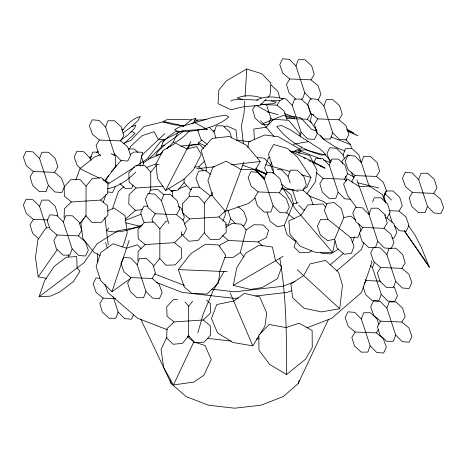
<?xml version="1.0" encoding="UTF-8"?>
<svg xmlns="http://www.w3.org/2000/svg" width="467" height="467" viewBox="0 0 467 467"><rect width="100%" height="100%" fill="white"/><g stroke="black" fill="none" stroke-linecap="round" stroke-linejoin="round"><path stroke-width="0.7" d="M79.915 223.407L86.021 215.871L86.068 186.17L92.174 178.639L101.456 177.693L108.011 183.94L107.673 193.396L100.65 200.057L71.439 201.989L64.417 208.65L64.078 218.107M150.736 190.431L150.765 172.165L156.871 164.635L159.013 164.413M153.713 266.009L159.819 258.479L159.866 228.777L165.972 221.247L167.396 221.101M170.834 190.863L177.974 190.139L184.08 182.609L184.086 178.978M206.583 300.036L210.617 303.877L210.278 313.334L203.262 319.994L174.045 321.926L167.023 328.587L166.684 338.044L173.239 344.29L182.521 343.344L188.627 335.814L188.674 306.113L192.602 301.268M182.352 235.035L188.907 241.276L198.189 240.33L204.295 232.799L204.342 203.098L210.448 195.568L212.59 195.346M68.76 257.072L68.836 254.918M137.87 260.714L138.214 251.252L145.231 244.597L174.448 242.659L181.47 236.004L181.628 231.638M244.807 100.738L244.037 113.23L241.41 126.119L243.424 143.795M245.07 96.412L246.763 68.999L261.934 73.78L270.837 83.009L270.095 94.994L267.684 97.51M267.941 112.454L267.982 111.841L256.29 105.396M339.713 308.751L342.469 285.255L338.645 272.448L325.534 260.399L310.135 263.896L303.673 275.618L290.871 283.843L292.593 297.672L304.116 308.261L321.395 311.903L339.713 308.751L297.216 269.681M205.941 171.266L206.437 167.653L201.09 150.537L212.088 138.413L229.279 136.44L246.634 145.313L260.218 161.483L255.227 170.373M298.775 153.223L299.411 148.897L278.285 136.732L264.824 134.957L248.689 141.956L247.843 147.59M233.319 285.425L236.687 267.918L245.84 253.05L259.319 245.169L272.407 247.037L275.501 260.767L281.753 266.616L277.544 278.583L262.203 287.549L250.458 289.417L233.319 285.425L283.055 256.354M325.627 207.144L322.849 203.886L307.916 204.978L300.882 215.316L288.863 220.932L289.954 234.271L300.129 246.191L315.826 252.519L332.72 252.618L335.049 240.797M198.02 144.957L198.51 142.826L201.878 140.088M224.726 257.504L232.735 257.673L240.318 252.536L246.173 229.887L253.75 224.75L263.219 224.954L268.554 230.365L266.365 237.551L258.041 241.929L228.445 240.493L220.12 244.871L219.525 246.833M299.691 153.223L301.431 147.041M197.815 332.907L203.268 313.859L212.853 291.233L224.014 271.514M296.078 240.47L294.087 246.996L299.423 252.413L308.891 252.618L311.804 250.639M385.006 216.028L385.433 214.732M141.145 248.718L137.321 244.796L126.545 248.222L112.967 243.756L100.784 252.559L96.126 266.447L100.627 280.568L111.975 291.688L129.155 240.435M39.07 296.767L44.488 280.941L54.195 266.412L66.355 257.206L76.699 256.552L77.108 267.959L79.98 271.199L73.418 281.578L59.589 292.05L50.454 296.125L39.07 296.767L83.92 262.804L97.136 243.756L117.953 230.721L140.941 226.769M103.143 202.643L105.991 194.371M112.384 209.012L118.455 191.388L123.913 186.672M97.918 260.866L97.445 262.244L97.445 253.634M140.789 319.171L171.29 383.757L186.164 396.611L208.428 405.198L234.685 408.211L260.948 405.198L283.212 396.611L298.086 383.757L299.271 380.313M352.322 242.91L354.424 236.81M363.857 242.612L361.487 249.506L336.695 270.924M39.543 158.517L41.867 152.26L48.521 152.242L55.281 158.471L57.838 166.988L54.575 172.376L33.32 171.5L26.386 165.697L23.35 157.157L26.152 151.326L32.999 151.898L39.543 158.517L48.352 185.352L54.896 191.978L61.749 192.55L64.236 187.36M46.63 227.972L39.543 206.379L41.867 200.121L48.521 200.098L55.281 206.326L57.838 214.843L57.114 216.04M48.352 185.352L46.029 191.61L39.374 191.633L32.62 185.405L30.057 176.888L33.32 171.5M63.349 222.018L65.666 215.76L72.321 215.742L79.081 221.971L81.643 230.482L78.374 235.87L57.12 235L50.185 229.192L47.149 220.657L49.951 214.82L56.799 215.398L63.349 222.018L72.151 248.853L78.695 255.472L85.549 256.05L88.345 250.213L85.315 241.678L78.374 235.87M91.03 160.344L90.382 158.377L92.705 152.119L98.029 152.102M105.589 127.036L107.912 120.778L114.567 120.755L121.327 126.983L123.883 135.5L120.62 140.888L99.366 140.012L92.431 134.21L89.395 125.676L92.192 119.838L99.045 120.41L105.589 127.036L114.397 153.871L120.941 160.49L127.795 161.062L130.591 155.231L127.561 146.691L120.62 140.888M72.151 248.853L69.828 255.11L63.173 255.134L56.419 248.905L53.857 240.388L57.12 235M113.93 155.12L114.397 153.871M132.943 185.206L131.782 188.335L125.127 188.359L119.926 183.566M113.09 296.732L118.104 312.003L115.781 318.261L109.126 318.284L102.366 312.055L99.81 303.538L103.073 298.15L115.635 298.664M137.14 264.626L139.464 258.368L146.118 258.344L152.872 264.573L155.435 273.09L152.172 278.478L130.918 277.608L123.977 271.8L120.947 263.265L123.743 257.428L130.597 258L137.14 264.626L145.943 291.461L152.493 298.08L159.34 298.652L162.142 292.821L159.107 284.28L152.172 278.478M161.459 200.769L163.783 194.511L170.437 194.494L177.191 200.722L179.754 209.239L176.491 214.622L155.237 213.752L148.296 207.949L145.266 199.409L148.062 193.577L154.916 194.149L161.459 200.769L168.972 223.675M145.943 291.461L143.626 297.718L136.971 297.736L130.211 291.507L127.649 282.99L130.918 277.608M215.999 138.01L214.061 132.108L216.379 125.851L223.039 125.827L229.793 132.056L231.568 137.952M264.059 179.229L254.766 169.445L241.118 169.539L226.168 161.191L212.882 167.204L207.903 180.595L212.981 196.683L225.543 211.446L243.908 162.031M227.861 210.086L230.657 218.614L228.34 224.872L225.678 224.884M266.488 104.719L270.895 118.133L268.572 124.391L261.917 124.415L255.157 118.186L252.6 109.669L255.14 105.478M295.967 65.981L298.29 59.723L304.945 59.706L311.699 65.935L314.262 74.451L310.999 79.839L289.744 78.964L282.804 73.161L279.774 64.621L282.57 58.789L289.423 59.362L295.967 65.981L304.776 92.816L311.32 99.442M264.31 178.943L266.634 172.685L273.288 172.662L280.048 178.89L282.605 187.407L279.342 192.795L258.088 191.919L251.147 186.117L248.117 177.583L250.913 171.745L257.766 172.317L264.31 178.943L273.119 205.778L279.663 212.397L286.516 212.97L289.312 207.138L286.277 198.598L279.342 192.795M315.19 127.689L317.286 133.597L314.489 139.435L307.636 138.862L301.092 132.237L292.289 105.408L294.607 99.15L302.453 99.074L304.776 92.816M272.611 170.694L270.673 164.793L271.601 162.288M273.119 205.778L270.796 212.036L264.141 212.053L257.381 205.824L254.824 197.308L258.088 191.919M299.931 135.366L301.092 132.237M290.223 182.988L288.069 176.427L290.392 170.169L297.047 170.146L303.801 176.374L306.364 184.891L303.101 190.279L296.872 190.022M323.929 105.91L326.252 99.652L332.907 99.629L339.667 105.857L342.223 114.374L338.96 119.762L317.706 118.892L310.771 113.084L307.735 104.55L310.532 98.712L317.385 99.29L323.929 105.91L332.738 132.745L339.281 139.364L346.135 139.942L348.931 134.105L345.901 125.57L338.96 119.762M332.738 132.745L330.414 139.003L323.759 139.02L317 132.791L314.443 124.275L317.706 118.892M350.84 199.31L344.669 198.79L338.126 192.171L329.323 165.336L331.64 159.078L338.301 159.06L345.055 165.289L347.617 173.806L344.354 179.188L323.094 178.318L316.159 172.516M344.43 158.873L343.14 154.933L345.457 148.675L352.112 148.658L358.872 154.886L361.236 162.75M338.126 192.171L335.808 198.428L329.153 198.452L322.393 192.223L319.831 183.706L323.094 178.318M361.359 162.598L363.676 156.34L370.337 156.322L377.091 162.551L379.653 171.068L376.39 176.45L355.13 175.58L348.195 169.778L345.16 161.238L347.962 155.406L354.815 155.978L361.359 162.598L369.304 186.812M372.584 202.182L374.207 197.804L380.868 197.78L387.622 204.009L390.184 212.526L386.921 217.914L385.538 217.855M368.959 214.464L371.277 208.206L377.931 208.189L384.691 214.417L387.254 222.934L383.991 228.316L362.731 227.447L355.796 221.644L352.76 213.104L355.562 207.272L362.415 207.844L368.959 214.464L377.762 241.299L384.306 247.919L391.159 248.497L393.961 242.659L390.926 234.125L383.991 228.316M385.905 203.139L383.967 197.232L386.291 190.974L392.945 190.956L399.699 197.185L402.262 205.702L398.999 211.09L388.999 210.675M377.762 241.299L375.445 247.557L368.79 247.58L362.03 241.351L359.467 232.835L362.731 227.447M393.354 286.347L394.422 287.24L397.458 295.774L394.656 301.612L387.803 301.034L381.259 294.414L372.456 267.579L374.54 261.946M361.359 319.019L354.815 312.394L347.962 311.822L345.16 317.659L348.195 326.194L355.13 331.996L376.39 332.872L383.325 338.674L386.361 347.209L383.559 353.046L376.711 352.474L370.162 345.849L361.359 319.019L363.676 312.762L370.337 312.738L377.091 318.967L378.865 324.863M386.88 254.497L389.204 248.24L395.858 248.216L402.612 254.445L405.175 262.962L401.912 268.35L380.658 267.48L373.717 261.672L370.687 253.137L373.483 247.3L380.336 247.878L386.88 254.497L395.683 281.332L402.233 287.952L409.08 288.53L411.882 282.693L408.847 274.158L401.912 268.35M418.648 179.526L420.971 173.269L427.626 173.245L434.38 179.474L436.943 187.991L433.68 193.379L412.425 192.509L405.484 186.701L402.455 178.166L405.251 172.329L412.104 172.907L418.648 179.526L427.457 206.361L434.001 212.981L440.848 213.559L443.65 207.722L440.614 199.187L433.68 193.379M381.259 294.414L378.941 300.672L372.281 300.69L365.527 294.461L363.163 286.604M370.162 345.849L367.844 352.106L361.189 352.13L354.43 345.901L351.867 337.384L355.13 331.996M395.683 281.332L393.366 287.59L386.711 287.608L379.951 281.379L377.389 272.868L380.658 267.48M386.88 308.191L389.204 301.933L395.858 301.916L402.612 308.144L405.175 316.661L401.912 322.043L380.658 321.173L373.717 315.371L370.687 306.831L373.483 300.993L380.336 301.571L386.88 308.191L395.683 335.026L402.233 341.646L409.08 342.223L411.882 336.386L408.847 327.852L401.912 322.043M427.457 206.361L425.133 212.619L418.479 212.637L411.719 206.408L409.162 197.897L412.425 192.509M395.683 335.026L393.366 341.284L386.711 341.307L379.951 335.078L377.389 326.561L380.658 321.173M75.771 180.046L79.98 168.745L94.433 157.058L100.282 154.74M148.915 193.974L150.374 190.11L157.531 189.31L164.075 194.844M222.887 221.212L225.561 214.125L224.557 211.592M273.837 173.73L272.617 166.567L268.379 154.186L273.644 144.513L287.579 148.488L297.491 157.192L310.934 177.495L307.017 187.29L303.229 189.071M210.734 196.21L212.368 192.363M295.313 240.172L293.883 240.33L286.796 234.335L284.286 225.363L293.492 203.694L290.982 194.721L283.895 188.726L281.029 189.047M334.611 239.221L343.817 217.552L341.307 208.574L334.22 202.585L327.063 203.384L324.39 210.471L327.898 219.332L350.53 237.44L354.039 246.302L351.365 253.388L344.208 254.188L337.121 248.193L334.611 239.221L327.682 240.645L320.391 235.129L317.373 226.191L320.549 219.508L327.898 219.332M298.086 383.757L328.587 319.171M166.917 337.057L161.045 349.491L163.643 367.453L173.455 384.971L193.852 382.053L203.84 375.27L211.23 359.631L205.031 345.469L193.782 341.967L187.32 336.503M173.455 384.971L193.782 341.967M182.924 220.342L184.366 217.307L181.348 208.364L178.546 206.245M359.899 233.01L357.88 237.265L350.53 237.44M360.477 231.795L361.055 230.581L358.732 223.705M115.384 186.572L112.588 192.41L107.789 192.007M198.487 129.452L197.862 130.748L200.898 139.283L207.301 144.642M133.679 314.659L131.501 319.2L124.648 318.628L118.104 312.003M272.81 173.123L273.738 171.173M318.173 100.014L320.969 94.176L317.934 85.642L310.999 79.839M313.123 163.975L315.925 158.138L322.779 158.716L329.323 165.336M383.559 196.63L386.361 190.793L383.325 182.258L376.39 176.45M122.103 131.075C126.353 124.747 132.739 118.542 140.269 116.458L138.22 120.323L131.571 126.72L122.798 133.113M167.425 148.325L173.023 142.598L178.394 131.583M129.429 148.985L130.713 146.375L142.102 135.669L154.168 131.676L158.418 139.674L164.098 139.51L160.94 147.654L147.975 159.842L143.206 163.041M165.61 190.501L184.033 179.235L193.472 169.667L201.265 154.548L196.805 146.58L187.039 148.926L175.58 143.147L162.878 150.643L156.031 163.929L157.437 178.359L165.61 190.501L190.875 141.483M105.209 181.459L108.805 175.172M47.821 219.957L33.32 219.362L30.057 224.744L32.62 233.261L38.854 239.011M99.366 140.012L96.103 145.4L98.66 153.917L100.744 155.838M142.505 165.505L143.591 163.713L141.425 156.503M155.237 213.752L151.968 219.14L152.954 222.415M289.744 78.964L286.481 84.352L289.038 92.869L295.798 99.097M260.014 104.45L277.118 105.151L280.019 100.364M263.721 178.972L264.445 177.775L257.51 171.967L256.109 168.027M286.738 118.414L307.315 119.26L310.584 113.872L308.022 105.355L301.262 99.127M355.13 175.58L351.867 180.968L352.457 182.936M364.05 284.152L366.227 280.562L380.628 281.152M376.39 332.872L378.568 329.276M259.605 334.786L264.917 326.159L266.71 313.147L259.769 296.854L244.364 293.41L233.687 301.075L216.752 304.525L211.446 318.529L217.54 332.848L232.91 342.463L252.77 345.872L258.846 336.018M84.078 218.136L80.919 222.922L82.828 238.479L93.873 252.18L100.171 255.647M84.866 216.939L85.654 215.742M46.542 278.32L38.224 276.884L57.184 249.757M306.761 194.155L315.377 181.832L316.97 170.315L309.749 155.476L294.222 151.705L292.348 152.82M108.846 227.908L106.733 230.675C118.227 234.23 131.601 229.285 142.353 224.89M178.347 269.617L190.67 253.791L205.188 244.381L218.428 244.936L225.765 255.251L219.788 271.339L218.527 282.903L206.986 294.041L191.919 293.416L184.278 286.989L178.347 269.617L227.207 271.648M187.179 149.136L190.232 145.371L199.514 144.431L203.548 148.273M121.986 247.02L123.341 245.385L127.211 233.249L126.773 229.706M111.298 171.681L121.21 160.42M166.882 148.5L168.762 146.463L170.192 146.422M135.769 172.049C128.437 179.591 117.842 187.22 107.311 188.656M266.237 99.016L259.973 105.542L244.451 106.511L230.955 109.733L218.036 103.656L218.883 90.014L226.442 80.797L246.763 68.999M183.251 126.341L192.083 119.377L195.936 118.244L193.887 122.109L191.844 124.076M162.685 142.213L168.097 136.849L175.277 131.706L177.991 131.157M189.497 130.923L183.595 136.773L176.421 141.915L173.023 142.598M183.35 131.344L164.454 145.114L157.805 151.512L155.756 155.377L159.609 154.244L162.983 151.752M163.211 186.187L136.136 187.985L129.114 194.64L128.775 204.102L135.331 210.343L142.47 209.613M194.424 167.069L198.708 166.789L204.727 161.08M184.196 224.148L189.713 218.918L218.93 216.98L225.444 210.798M141.641 155.441L164.804 133.673M125.547 218.982L135.909 210.027M330.192 264.888L343.28 253.575M255.093 198.096L248.584 203.437L225.543 211.446M89.174 158.225L91.398 156.498M286.516 374.493L305.523 359.228L312.26 347.524L312.125 330.461L299.084 323.199L286.137 327.571L269.155 324.53L258.852 335.113L258.975 350.11L269.477 364.26L286.516 374.493C286.645 335.674 286.44 296.621 279.797 258.251M106.067 182.801L107.206 181.92M96.57 152.61L98.298 151.314M120.749 140.129L127.929 134.986L134.321 128.647L135.862 125.156L131.571 126.72M111.975 291.688L130.597 278.472M129.937 154.606L134.064 151.968M107.906 184.115L134.543 167.087M136.358 165.925L146.93 159.165L160.689 141.536L182.27 130.731L206.788 129.19M192.924 123.119L197.885 120.095L206.414 119.628M225.935 227.114L232.064 223.442L241.404 224.148L246.173 229.887M338.546 249.15L330.578 253.925L321.238 253.213L320.368 252.174M123.562 143.55L124.782 142.949L135.021 133.486L132.126 131.513L130.824 132.056M256.739 100.096C264.719 95.758 274.917 96.453 283.422 98.87L280.171 100.288L271.274 100.86L264.877 100.522M107.498 211.014L113.919 207.996L125.033 215.55L126.598 228.293M230.704 101.03L233.307 99.897L242.204 99.325L258.076 100.166M292.126 152.061L299.411 148.897M90.248 157.361L91.573 156.807M123.457 143.503L130.97 140.363L143.982 126.516L164.168 121.613L183.508 125.973M263.032 123.533L283.037 115.495L300.509 117.561L311.483 129.283L316.76 131.35M125.605 220.208L141.028 214.271M148.436 158.99L161.255 154.046M180.817 146.498L182.165 145.978L197.996 144.157M146.41 167.56L155.931 163.888M171.576 191.575L174.979 190.262M178.382 188.948L186.543 185.802M295.074 281.566L282.833 286.289L234.685 291.817L211.691 289.172M291.933 290.567L287.211 292.389L255.554 296.02M306.772 327.904L331.733 318.272L361.487 292.57L371.93 262.244L371.458 260.866M213.104 130.953L215.071 130.223M224.242 126.843L226.863 125.874L236.028 130.06L237.23 140.631M161.389 146.235L164.454 145.114M194.908 122.663L212.683 117.363L225.386 115.11L228.83 117.001C215.036 128.705 195.959 131.385 178.423 131.834L174.5 129.686L178.808 127.257L194.908 122.663L207.617 129.645M293.492 203.694L298.337 202.696M284.286 225.363L277.357 226.787L270.066 221.276L267.048 212.333M343.817 217.552L350.746 216.128L355.79 219.945M121.642 129.505L123.002 129.236M291.525 152.119L305.004 149.72L325.546 155.19L331.337 161.354M293.247 144.285L308.471 141.606L320.502 149.312L325.697 154.408L321.57 155.132C304.233 150.403 287.66 141.016 276.843 126.382L281.543 125.559L289.896 129.557L308.471 141.606M196.805 168.762L214.33 166.748M231.539 164.775L260.218 161.483M238.287 298.004L234.685 298.419L182.165 292.389L156.533 282.5M256.272 339.001L259.15 338.674M49.601 227.616L46.029 227.949L37.99 239.448L35.463 257.416L38.224 276.884M191.587 189.287L190.157 189.328L184.08 182.609M177.594 299.54L173.31 299.668L166.737 306.784L167.046 316.2L174.045 321.926M210.22 195.801L199.421 187.162L192.071 187.331L188.896 194.015L189.824 196.77M147.87 206.14L143.859 206.233L140.684 212.917L143.702 221.86L144.823 222.706M128.285 148.985L134.274 148.967L137.911 152.318M191.441 119.856L175.691 119.278L166.445 119.791L162.843 121.986L174.179 124.812L184.342 125.786M194.301 119.966L197.885 120.095M134.782 151.997L142.692 152.312L139.989 163.602L140.427 166.334M270.008 157.484L268.578 157.426L264.631 167.875L267.171 173.094M284.549 189.52L294.408 189.923M260.895 104.042L265.11 104.287L273.72 103.621L276.324 102.168L271.274 100.86M281.63 98.438L285.74 98.782L292.289 105.408M257.276 157.595L264.124 158.173L270.673 164.793M277.416 169.457L281.525 169.807L288.069 176.427M304.788 209.998L303.422 209.881L298.886 205.299M392.035 237.919L394.09 238.094L396.892 232.257L393.856 223.722L386.921 217.914M241.999 225.643L244.054 225.812L246.856 219.975L243.821 211.44L237.954 206.531M181.605 234.627L183.659 234.802L186.461 228.964L183.426 220.43L176.491 214.622M100.014 278.32L95.898 277.976L93.102 283.808L96.138 292.348L103.073 298.15M236.845 140.193L250.516 141.764M187.921 336.112L189.363 336.275M207.348 338.341L231.089 341.068M285.687 116.732L294.426 118.402L294.502 117.305L284.549 113.557M125.786 222.817L141.04 226.495M357.967 182.86L378.778 187.979M242.204 99.325L237.148 98.017C244.422 94.708 253.826 95.344 261.345 97.837M267.982 111.841L278.209 114.736M265.752 164.612L290.036 171.535M301.18 174.716L310.934 177.495M298.18 191.447L285.932 187.956L281.607 184.173M242.706 165.265L264.018 172.627L266.243 174.465M300.024 150.923L320.94 158.99M323.637 160.029L330.385 162.633M308.681 195.772L323.649 201.546L326.918 204.377M154.571 273.954L184.5 285.5M167.326 329.725L137.642 318.272L107.889 292.57L105.04 284.298M313.649 114.952L311.635 114.158L310.415 121.274L317.046 131.046M330.998 136.942L350.659 144.665L351.441 148.506M344.979 150.981L336.351 147.595L323.701 139.376L320.566 135.5M289.779 150.812L316.299 163.246L325.055 167.997L312.493 162.353M346.923 130.007L353.56 132.867L346.625 129.038M263.119 173.187L265.776 174.308M198.51 142.826L205.684 146.101M255.741 168.873L266.313 174.092M308.722 160.584L311.232 161.763M255.204 169.503L261.794 172.597M347.559 131.186L357.92 135.786L348.242 130.626M111.076 153.672L115.331 155.727L115.349 167.18L104.684 180.7L109.109 182.842M79.98 168.745L99.483 178.184M102.734 179.754L104.036 180.385M319.743 165.756L324.822 168.301M254.9 170.087L257.428 171.377M349.742 155.739L347.874 154.775L341.926 161.249L342.725 163.899M360.331 161.185L361.581 161.827M347.238 173.514L353.63 176.795M303.503 157.542L305.26 158.745M286.283 212.444L294.117 218.714M198.708 166.789L203.554 170.753M218.93 216.98L225.929 222.712L226.238 232.128L219.659 239.238L210.378 239.524L204.295 232.799M168.044 188.254L172.352 191.779L172.516 196.846M189.713 218.918L182.714 213.185L182.404 203.77L188.983 196.66L198.265 196.373L204.342 203.098M136.136 187.985L129.137 182.253L128.828 172.837L135.401 165.727L144.688 165.441L150.765 172.165M174.448 242.659L181.447 248.391L181.756 257.807L175.178 264.917L165.896 265.203L159.819 258.479M100.65 200.057L107.655 205.784L107.965 215.199L101.386 222.31L92.104 222.596L86.021 215.871M145.231 244.597L138.232 238.865L137.923 229.449L144.501 222.339L153.783 222.053L159.866 228.777M71.439 201.989L64.434 196.263L64.125 186.847L70.704 179.731L79.985 179.451L86.068 186.17M203.262 319.994L210.261 325.721L210.57 335.137L203.991 342.253L194.71 342.533L188.627 335.814M281.823 187.343L282.938 188.265L295.179 208.638L332.72 252.618M307.315 119.26L311.588 122.833M277.118 105.151L284.053 110.959L287.088 119.494M398.999 211.09L405.934 216.892L408.969 225.427L406.167 231.264L399.32 230.692L394.282 225.596M344.354 179.188L346.485 180.974M303.101 190.279L310.035 196.087L313.071 204.622M365.159 279.669L366.227 280.562M115.337 165.102L116.4 165.995M80.423 168.231L77.224 165.552L74.189 157.017L76.985 151.18L83.838 151.757L90.382 158.377M54.575 172.376L61.516 178.178L64.545 186.712M33.32 219.362L26.386 213.553L23.35 205.019L26.152 199.181L32.999 199.759L39.543 206.379M210.646 174.559L205.737 170.408L198.58 171.208L195.907 178.295L199.421 187.162M258.041 241.929L262.857 246.074M222.561 235.426L228.445 240.493M271.064 85.017L277.824 91.246L279.791 97.801M384.504 193.134L391.55 200.109M343.14 154.933L336.59 148.313L329.743 147.741L326.941 153.573L329.976 162.113M382.963 196.216L383.967 197.232M270.895 118.133L272.909 120.171M370.442 265.542L372.456 267.579M209.023 127.012L214.061 132.108M230.657 218.614L235.695 223.711M345.778 139.458L350.659 144.665M184.932 301.974L188.674 306.113M383.489 198.738L384.89 200.349M260.668 120.737L274.047 136.58M240.318 252.536L244.218 257.229M356.595 207.587L347.892 196.006L343.584 184.109L347.349 178.949L359.339 186.654L369.321 186.064L382.648 194.71L385.345 202.158M408.327 225.363L415.058 235.158L421.275 247.195L429.342 267.293L404.311 230.85L423.248 257.609L429.342 267.293M353.898 177.886L351.774 173.607L351.657 172.294M230.272 293.048L252.77 345.872M356.922 179.988L369.391 214.417M170.105 380.313L171.29 383.757M105.519 242.612L107.416 248.129M389.174 213.098L392.344 222.759M292.47 189.841L296.872 203.262M300.439 136.889L299.779 133.521L288.635 120.323L273.598 119.278L266.155 127.234L253.809 129.061L254.381 139.814M345.796 176.036L346.356 180.244M104.9 217.529L108.239 244.731"/></g></svg>
